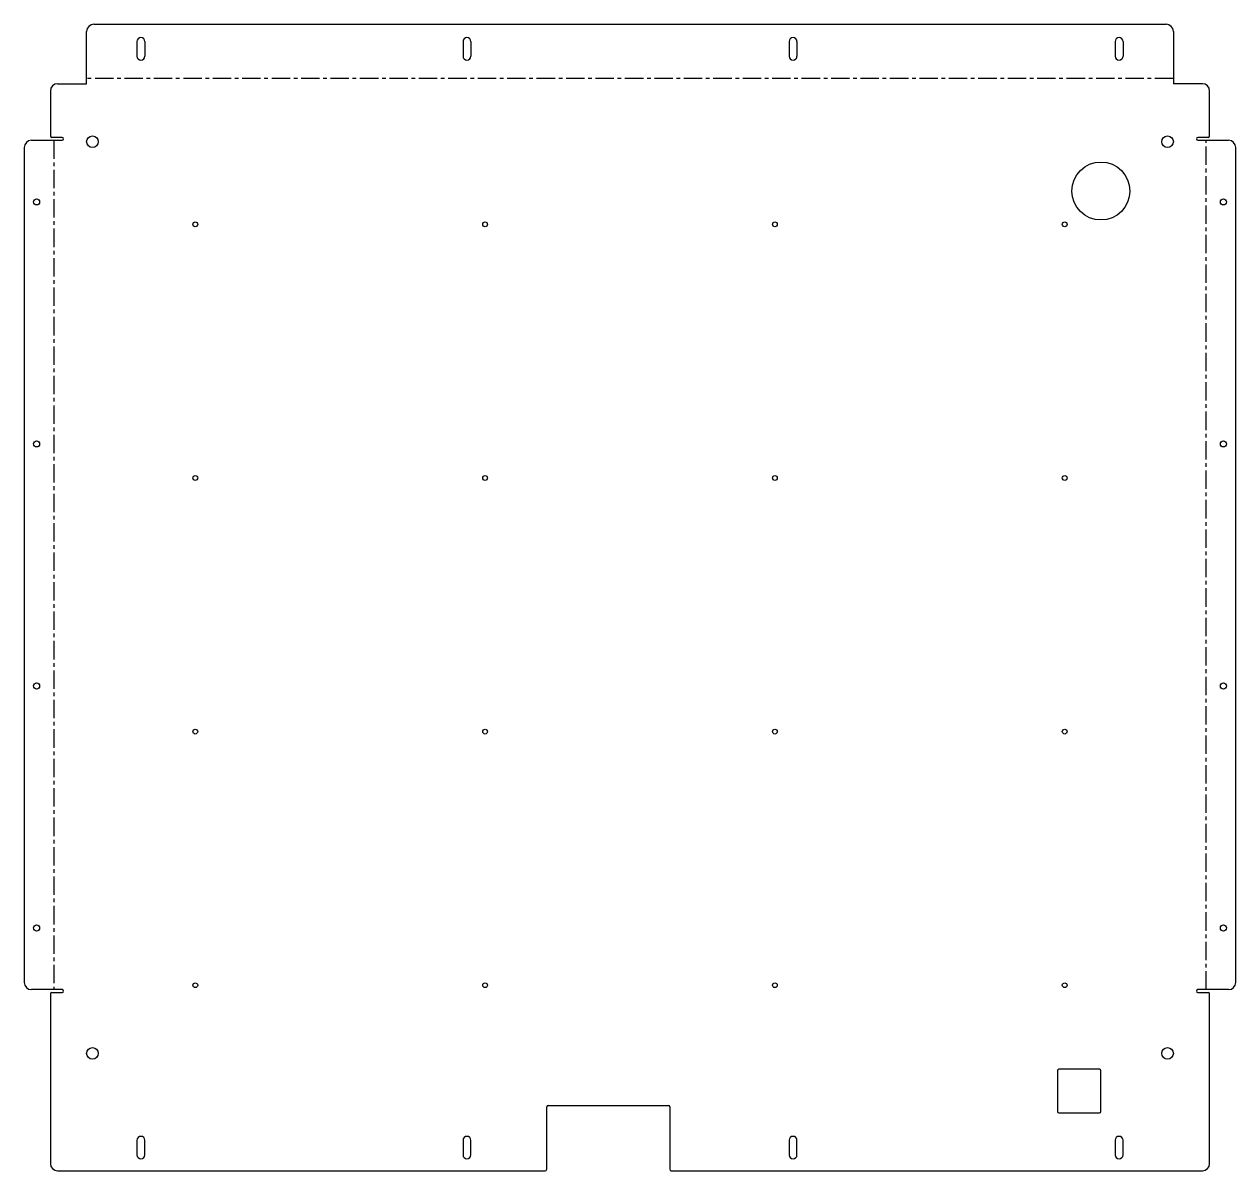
# Model space of a CAD drawing. Header units: millimetres. Extents: x -418 to 418, y -378 to 413.
import ezdxf

# ---------------------------------------------------------------- set-up
doc = ezdxf.new("R2010")
doc.units = ezdxf.units.MM
doc.linetypes.add('CENTERX2', pattern=[20.32, 12.7, -2.54, 2.54, -2.54])

msp = doc.modelspace()

# ---------------------------------------------------------------- linework, layer by layer
at = {"color": 7, "linetype": 'Continuous', "lineweight": 25}
for p, q in [((-370, 413.07), (370, 413.07)), ((-375, 372), (-375, 408.07)), ((375, 408.07), (375, 372)), ((-340.25, 401.07), (-340.25, 391.07)), ((-334.75, 401.07), (-334.75, 391.07)), ((-115.25, 401.07), (-115.25, 391.07)), ((-109.75, 401.07), (-109.75, 391.07)), ((109.75, 401.07), (109.75, 391.07)), ((115.25, 401.07), (115.25, 391.07)), ((334.75, 401.07), (334.75, 391.07)), ((340.25, 401.07), (340.25, 391.07)), ((-395, 372), (-375, 372)), ((395, 372), (375, 372)), ((-400, 367), (-400, 336)), ((400, 336), (400, 367)), ((-392, 335), (-399, 335)), ((399, 335), (392, 335)), ((-418.07, 328), (-418.07, -248)), ((-413.07, 333), (-392, 333)), ((392, 333), (413.07, 333)), ((418.07, -248), (418.07, 328)), ((-392, -253), (-413.07, -253)), ((-400, -256), (-400, -373)), ((-399, -255), (-392, -255)), ((413.07, -253), (392, -253)), ((392, -255), (399, -255)), ((400, -373), (400, -256)), ((295, -309), (295, -337)), ((324, -308), (296, -308)), ((325, -337), (325, -309)), ((-57.5, -377), (-57.5, -334)), ((-56.5, -333), (26.5, -333)), ((27.5, -334), (27.5, -377)), ((296, -338), (324, -338)), ((-340.25, -357), (-340.25, -367)), ((-334.75, -367), (-334.75, -357)), ((-115.25, -357), (-115.25, -367)), ((-109.75, -367), (-109.75, -357)), ((109.75, -357), (109.75, -367)), ((115.25, -367), (115.25, -357)), ((334.75, -357), (334.75, -367)), ((340.25, -367), (340.25, -357)), ((-395, -378), (-58.5, -378)), ((28.5, -378), (395, -378))]:
    msp.add_line(p, q, dxfattribs=at)
at = {"color": 7, "linetype": 'CENTERX2'}
for p, q in [((375, 375.53), (-375, 375.53)), ((-397.53, 333), (-397.53, -253)), ((397.53, -253), (397.53, 333))]:
    msp.add_line(p, q, dxfattribs=at)
at = {"color": 7, "linetype": 'Continuous', "lineweight": 25}
for centre, radius in [((-371, 332), 4), ((371, 332), 4), ((325, 298), 20), ((-409.57, 290.5), 2.1), ((409.57, 290.5), 2.1), ((-300, 275), 1.65), ((-100, 275), 1.65), ((100, 275), 1.65), ((300, 275), 1.65), ((-409.57, 123.5), 2.1), ((409.57, 123.5), 2.1), ((-300, 100), 1.65), ((-100, 100), 1.65), ((100, 100), 1.65), ((300, 100), 1.65), ((-409.57, -43.5), 2.1), ((409.57, -43.5), 2.1), ((-300, -75), 1.65), ((-100, -75), 1.65), ((100, -75), 1.65), ((300, -75), 1.65), ((-409.57, -210.5), 2.1), ((409.57, -210.5), 2.1), ((-300, -250), 1.65), ((-100, -250), 1.65), ((100, -250), 1.65), ((300, -250), 1.65), ((-371, -297), 4), ((371, -297), 4)]:
    msp.add_circle(centre, radius, dxfattribs=at)
for centre, radius, start, end in [((-370, 408.07), 5, 90, 180), ((370, 408.07), 5, 0, 90), ((-337.5, 401.07), 2.75, 0, 180), ((-112.5, 401.07), 2.75, 0, 180), ((112.5, 401.07), 2.75, 0, 180), ((337.5, 401.07), 2.75, 0, 180), ((-337.5, 391.07), 2.75, 180, 0), ((-112.5, 391.07), 2.75, 180, 0), ((112.5, 391.07), 2.75, 180, 0), ((337.5, 391.07), 2.75, 180, 0), ((-395, 367), 5, 90, 180), ((395, 367), 5, 0, 90), ((-399, 336), 1, 180, 270), ((-392, 334), 1, 270, 90), ((392, 334), 1, 90, 270), ((399, 336), 1, 270, 360), ((-413.07, 328), 5, 90, 180), ((413.07, 328), 5, 0, 90), ((-413.07, -248), 5, 180, 270), ((413.07, -248), 5, 270, 0), ((-399, -256), 1, 90, 180), ((-392, -254), 1, 270, 90), ((392, -254), 1, 90, 270), ((399, -256), 1, 360, 90), ((296, -309), 1, 90, 180), ((324, -309), 1, 0, 90), ((-56.5, -334), 1, 90, 180), ((26.5, -334), 1, 0, 90), ((296, -337), 1, 180, 270), ((324, -337), 1, 270, 0), ((-337.5, -357), 2.75, 0, 180), ((-112.5, -357), 2.75, 0, 180), ((112.5, -357), 2.75, 0, 180), ((337.5, -357), 2.75, 0, 180), ((-337.5, -367), 2.75, 180, 0), ((-112.5, -367), 2.75, 180, 0), ((112.5, -367), 2.75, 180, 0), ((337.5, -367), 2.75, 180, 0), ((-395, -373), 5, 180, 270), ((395, -373), 5, 270, 0), ((-58.5, -377), 1, 270, 0), ((28.5, -377), 1, 180, 270)]:
    msp.add_arc(centre, radius, start, end, dxfattribs=at)

doc.saveas('drawing.dxf')
